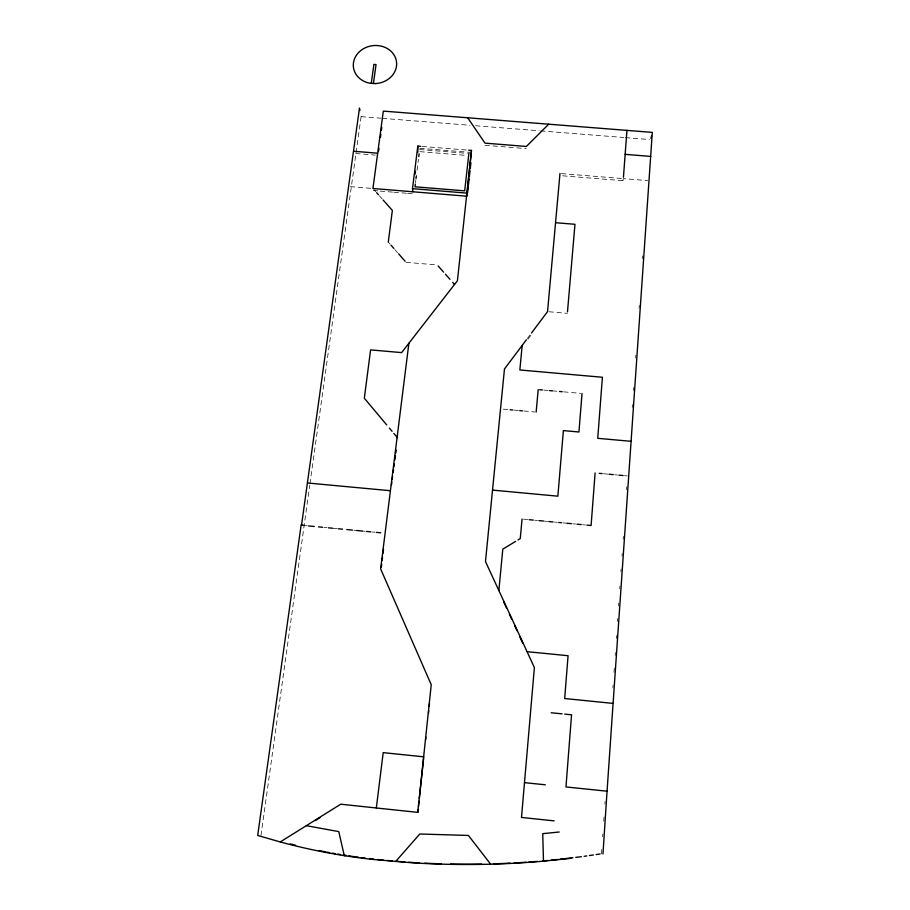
<?xml version="1.0" encoding="UTF-8"?>
<svg xmlns="http://www.w3.org/2000/svg" width="910" height="910" viewBox="0 0 910 910"><rect width="100%" height="100%" fill="white"/><g stroke="black" fill="none" stroke-linecap="round" stroke-linejoin="round"><path stroke-width="0.68" stroke-dasharray="4.55 3.41" d="M601.487 853.796L601.783 849.542M602.659 836.79L602.852 833.958M603.74 821.207L604.024 816.952M604.911 804.201L605.105 801.369M612.919 688.017L613.112 685.184M613.988 672.422L614.284 668.179M615.16 655.428L615.365 652.584M616.332 638.422L616.536 635.589M617.515 621.416L617.708 618.584M618.584 605.832L618.777 603M619.755 588.827L619.949 585.994M620.927 571.821L621.12 568.989M622.008 556.237L622.201 553.405M623.179 539.232L623.373 536.399M626.592 489.637L626.785 486.804M632.257 407.452L632.461 404.62M633.428 390.447L633.633 387.614M635.681 357.858L635.874 355.025M639.093 308.262L639.298 305.43M642.517 258.668L642.71 255.835M562.596 175.801L622.94 180.692L623.145 178.007M415.517 182.671L415.859 179.918M417.053 170.295L418.418 159.295M260.977 835.539L309.764 485.235M309.957 483.824L361.099 116.639L360.633 114.194M622.94 180.692L623.339 178.622L647.647 180.589M527.254 338.645L530.632 334.141M528.005 339.146L531.372 334.652M361.099 116.639L380.869 118.209M382.291 118.323L469.878 125.284M475.532 125.728L539.107 130.778M540.529 130.892L623.885 137.512M625.295 137.626L649.308 139.537M485.041 145.304L526.287 148.603M422.047 146.442L467.239 150.082M419.783 148.296L467.603 152.141M419.59 149.513L467.387 153.358M419.828 151.651L466.079 155.371M355.662 153.517L375.238 155.098M561.39 173.605L621.928 178.508M350.304 186.641L372.941 188.495M373.327 190.531L378.822 190.986M380.198 191.1L392.563 192.112M393.939 192.226L406.304 193.238M407.669 193.352L413.163 193.807M406.053 262.319L437.244 264.958M548.957 311.743L567.374 313.336M543.85 390.083L548.093 390.47M552.336 390.845L557.989 391.346M563.643 391.846L580.614 393.359M503.275 409.147L510.123 409.762M514.241 410.126L518.347 410.501M523.83 410.99L534.784 411.98M603.512 473.723L609.109 474.247M614.705 474.758L617.515 475.02M624.51 475.657L627.308 475.919M523.466 519.155L527.698 519.553M534.739 520.213L537.56 520.486M543.19 521.009L548.832 521.544M554.463 522.067L557.284 522.329M562.915 522.863L567.146 523.261M572.788 523.785L575.598 524.046M582.65 524.717L585.46 524.979M304.338 525.536L307.171 525.809M324.142 527.413L326.974 527.686M332.628 528.221L338.292 528.755M353.842 530.234L356.674 530.507M362.328 531.042L365.16 531.303M372.236 531.975L375.068 532.248M373.862 189.542L375.716 191.623M379.413 195.809L382.189 198.937M388.286 242.071L390.162 244.198M394.838 249.533L397.636 252.73"/><path stroke-width="1.36" d="M564.757 714.122L571.548 714.805L565.975 786.945L607.061 791.199L652.311 132.394L383.315 111.1L372.941 188.495L466.864 196.207L471.482 150.423L468.65 150.195M602.955 853.989L607.061 791.199M623.441 177.268L626.944 130.38M595.106 472.961L591.102 525.502L586.87 525.115M582.036 393.484L578.931 432L563.381 430.589L557.864 496.177L492.526 490.103M567.487 311.914L574.972 224.304L555.555 222.7M522.056 519.03L520.27 538.572L517.938 539.983M536.149 412.093L538.197 389.582M559.98 173.492L547.547 311.629L531.486 333.014M498.862 590.544L502.798 549.162L515.606 541.393M522.181 345.39L519.849 369.972L602.397 377.263L597.745 438.313L631.096 441.327M304.338 525.536L301.176 524.729L257.689 835.471L280.269 841.943L340.715 804.201L417.792 812.38L418.099 809.604M418.395 806.829L418.998 801.266M419.294 798.491L423.628 758.212M425.584 739.989L425.88 737.18M428.451 713.338L428.747 710.528M429.201 706.319L429.497 703.51M467.569 192.749L468.172 187.278M468.479 184.548L469.094 179.077M469.389 176.335L470.004 170.875M470.311 168.134L470.925 162.662M469.014 152.254L464.68 190.861L415.005 186.8L415.347 184.048M408.886 343.263L380.63 568.886L431.238 684.73L417.792 812.38M381.358 567.066L381.7 564.337M382.189 560.23L382.53 557.489M383.019 553.382L383.519 549.276M412.901 191.771L412.503 188.654L417.804 146.112L420.625 146.339M415.119 174.003L415.46 171.273M417.838 152.129L417.804 146.112M416.029 178.542L416.37 175.789M418.759 156.543L419.1 153.79M388.286 242.071L392.369 210.426L383.11 199.984M378.605 151.128L378.981 148.33M380.482 137.126L380.858 134.327M381.415 130.13L381.79 127.332M371.269 83.379L373.896 64.371L376.046 64.53L373.43 83.549M391.436 484.928L391.823 482.141M392.21 479.365L392.597 476.578M393.165 472.415L393.552 469.64M393.939 466.853L394.326 464.077M394.894 459.903L395.475 455.739M395.861 452.952L396.248 450.177M301.517 525.275L359.484 108.085L359.939 110.531M650.991 138.434L651.514 136.022M526.412 339.771L504.47 368.971L485.485 561.538L534.386 667.553L521.498 817.442L554.179 820.877M395.611 861.565L419.783 834.004L468.4 835.448L490.615 864.159A741.309 663.981 -2.7 0 0 543.475 861.156L571.173 858.323M548.73 124.192L526.378 146.453L485.007 143.143L467.683 117.777M315.281 820.57L320.001 817.612M584.106 856.321L586.779 855.935M589.452 855.548L593.468 854.968M596.141 854.57L600.156 853.989M572.947 857.72L560.264 859.199M575.757 857.379L581.365 856.685M559.195 832.002L542.735 833.662L543.475 861.156M547.683 860.473L542.917 860.894M551.483 860.087L557.773 859.449M490.615 864.159L488.317 864.25A781.371 693.898 -2.8 0 1 411.775 862.76L373.748 859.529A567.726 527.413 -5.4 0 1 286.377 843.581L280.269 841.943M396.828 861.315L404.813 861.907M408.806 862.202L412.81 862.498A773.318 687.88 -2.8 0 0 419.533 862.896M625.159 154.359L650.661 156.406M353.819 151.276L377.673 153.198M412.503 188.654L466.716 193.102M539.607 389.708L542.44 389.958M549.503 390.595L552.336 390.845M559.4 391.471L562.232 391.721M510.123 409.762L512.865 410M519.712 410.626L522.454 410.865M599.303 473.348L602.101 473.598M609.109 474.247L613.306 474.633M618.914 475.145L623.111 475.532M307.421 482.983L390.117 490.695M529.097 519.69L533.328 520.088M538.97 520.611L543.19 521.009M548.832 521.544L553.053 521.93M558.695 522.465L561.515 522.727M567.146 523.261L571.378 523.659M577.008 524.183L581.24 524.581M308.581 525.946L314.246 526.481M318.489 526.879L322.732 527.288M328.385 527.823L332.628 528.221M338.292 528.755L342.535 529.165M346.778 529.563L352.432 530.098M356.674 530.507L362.328 531.042M366.571 531.44L370.825 531.85M376.478 532.384L380.721 532.782M377.877 859.552L383.178 860.064M387.159 860.439L392.46 860.951M527.061 651.662L568.067 655.712L564.678 698.539L613.101 703.407M551.198 712.758L562.05 713.849M423.776 756.824L383.201 752.638L376.33 807.955M524.49 782.645L545.317 784.807M306.329 825.677L338.782 831.604L344.276 855.639L346.107 855.457A561.641 522.42 -5.4 0 1 343.343 855.013M376.638 192.67L378.492 194.763M438.154 265.982L443.602 272.147M445.422 274.206L449.972 279.336M452.691 282.418L454.511 284.477M391.095 245.268L393.905 248.464M398.58 253.788L405.121 261.25M386.704 424.913L364.33 398.227L370.598 349.884L401.628 352.614L457.423 280.724L471.482 150.423M389.389 428.121L392.073 431.317M393.871 433.456L397.454 437.721M503.537 601.556L506.472 607.903M509.395 614.25L511.738 619.323M514.662 625.67L517.005 630.744M519.928 637.091L522.852 643.438M537.378 861.372A733.608 658.135 -2.7 0 1 529.04 862.02M526.264 862.214A733.608 658.135 -2.7 0 1 514.116 862.953M510.055 863.158A733.608 658.135 -2.7 0 1 493.47 863.806M481.663 864.09A773.318 687.88 -2.8 0 1 450.575 864.045M441.123 863.817A773.318 687.88 -2.8 0 1 424.924 863.169M373.839 859.142A561.641 522.42 -5.4 0 1 369.665 858.676M365.49 858.176A561.641 522.42 -5.4 0 1 361.327 857.641M358.551 857.277A561.641 522.42 -5.4 0 1 348.871 855.878M340.59 854.558A561.641 522.42 -5.4 0 1 337.837 854.092M335.085 853.614A561.641 522.42 -5.4 0 1 332.343 853.125M329.602 852.624A561.641 522.42 -5.4 0 1 326.861 852.101M325.496 851.84A561.641 522.42 -5.4 0 1 318.659 850.475M295.613 845.254A561.641 522.42 -5.4 0 1 290.233 843.888M375.193 83.584L369.551 83.14A21.715 19.008 -7.2 0 1 358.244 52.916A21.715 19.008 -7.2 0 1 394.53 55.76A21.715 19.008 -7.2 0 1 375.193 83.584"/></g></svg>
